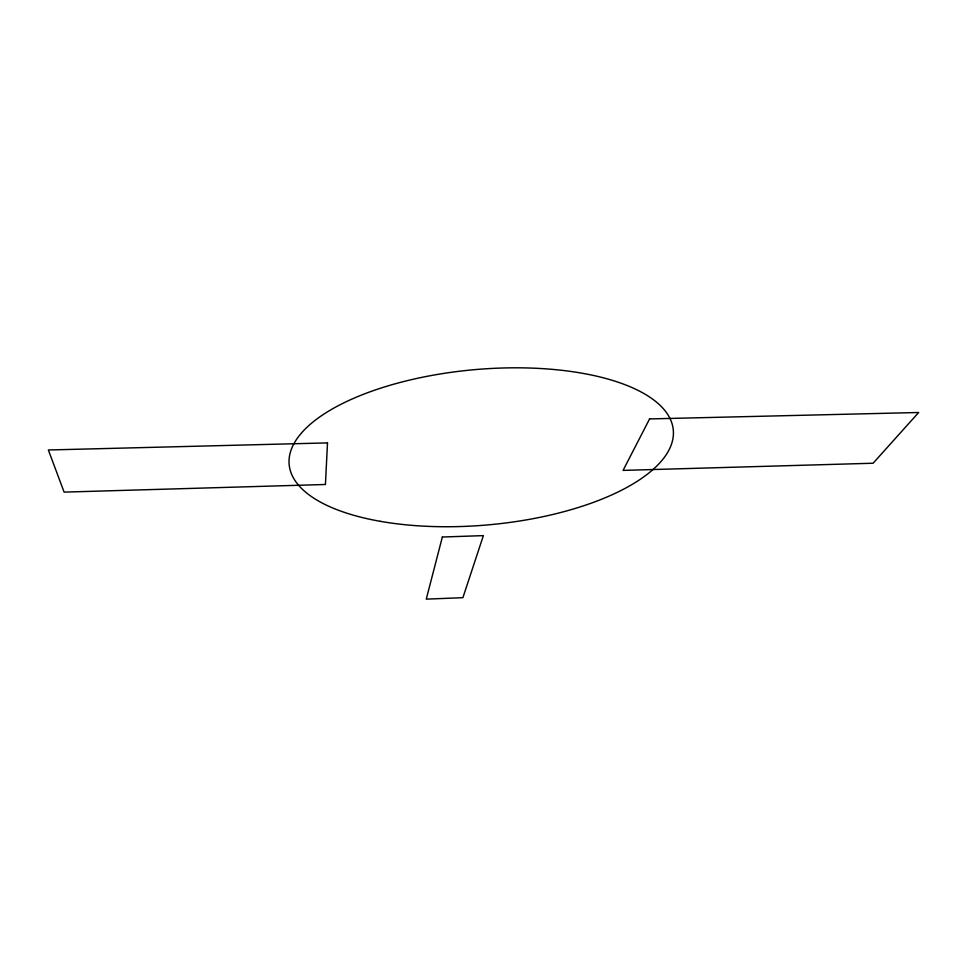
<?xml version="1.0" encoding="UTF-8"?>
<svg xmlns="http://www.w3.org/2000/svg" width="967" height="967" viewBox="0 0 967 967"><rect width="100%" height="100%" fill="white"/><g stroke="black" fill="none" stroke-linecap="round" stroke-linejoin="round"><path stroke-width="1.45" d="M327.499 442.898L325.432 484.491L64.112 492.118L48.35 449.981L327.499 442.898M442.354 537.023L426.266 599.141L462.903 597.679L483.379 535.621L442.354 537.023M649.582 418.929L623.062 470.397L873.116 463.229L918.65 412.498L649.582 418.929M380.273 521.322A192.844 77.904 -5.1 0 0 673.346 435.198A192.844 77.904 -5.1 0 0 390.064 385.265A192.844 77.904 -5.1 0 0 380.273 521.322"/></g></svg>
